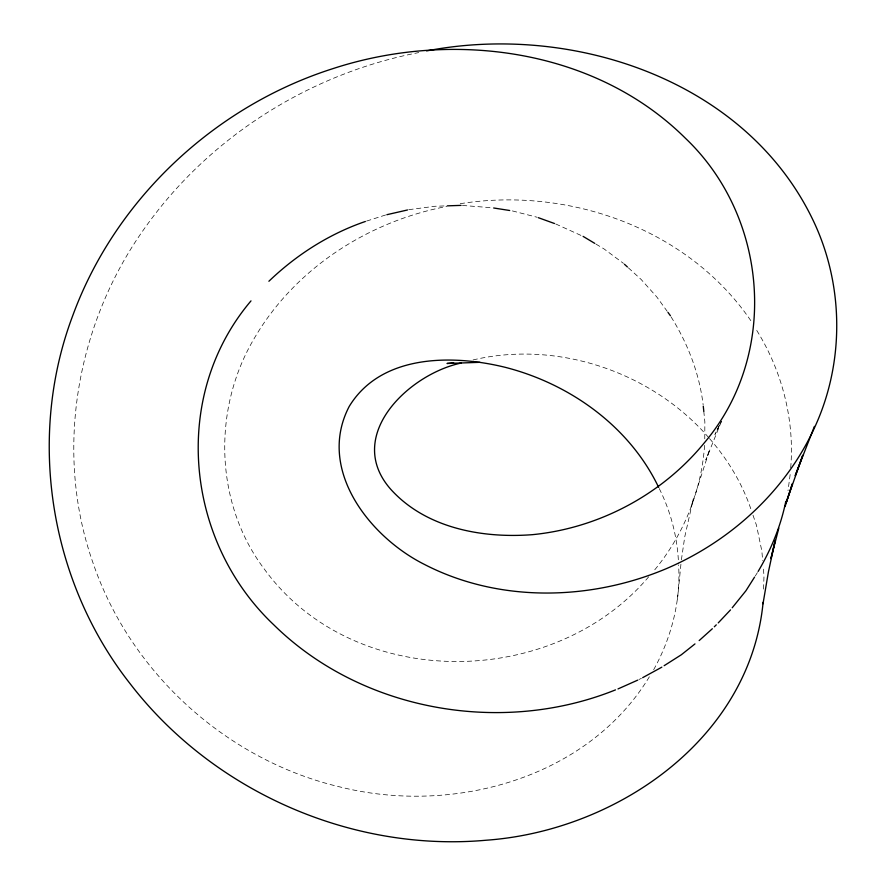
<?xml version="1.0" encoding="UTF-8"?>
<svg xmlns="http://www.w3.org/2000/svg" width="886" height="886" viewBox="0 0 886 886"><rect width="100%" height="100%" fill="white"/><g stroke="black" fill="none" stroke-linecap="round" stroke-linejoin="round"><path stroke-width="0.66" stroke-dasharray="4.43 3.32" d="M704.758 438.825L704.857 421.825L703.805 411.403M763.566 589.079L763.998 575.867L763.289 567.616M653.658 669.727C671.267 638.02 680.891 601.284 678.598 564.925M790.157 474.553L788.019 490.678M790.7 467.808C794.797 419.211 781.64 369.54 755.525 328.473M677.447 599.468L681.234 561.137M704.58 445.359C701.435 491.542 682.973 536.395 653.148 571.725M681.389 559.83L684.734 536.938L693.229 499.128L691.124 507.08L709.642 449.789L705.865 459.823L721.392 421.537M719.521 424.959L714.924 434.505L721.381 421.382M649.36 676.793C587.285 779.049 452.48 814.954 340.722 787.122C227.337 760.664 130.918 673.559 93.185 563.396C53.802 452.281 76.185 324.586 143.964 229.197C208.144 137.662 309.17 73.671 418.746 52.584M755.271 575.989L757.419 572.577M648.696 576.797C552.676 690.227 353.481 691.822 264.272 569.022C214.866 503.613 212.352 410.041 253.385 339.892C293.731 269.377 367.679 221.445 446.81 206.449M638.983 679.507L641.442 678.277M366.627 221.057L385.576 214.999M473.069 359.938C557.803 340.025 651.775 372.042 708.612 437.507M408.789 209.672L434.904 206.272L445.924 205.895M460.244 203.702C568.779 186.326 688.599 228.787 751.339 321.408M462.426 205.452L492.328 207.778M512.385 210.923L537.027 217.225M555.699 223.959L583.11 236.385M595.935 244.082L604.108 248.977L623.489 263.386M628.384 267.838L641.099 279.422L656.77 296.932L667.191 311.296M709.487 438.548C727.783 459.413 742.457 483.789 751.262 510.148M671.067 316.889C687.824 343.502 699.386 373.593 703.152 404.88M659.273 488.596C670.879 511.798 677.568 537.669 678.521 563.618M753 515.198L756.478 525.287L761.86 551.114L762.691 560.738"/><path stroke-width="1.33" d="M763.123 602.292C749.988 739.433 615.814 830.924 486.314 840.216C351.144 852.432 212.596 791.043 129.987 683.538C49.649 581.36 26.757 437.728 72.63 315.959C115.213 199.328 214.578 106.409 332.571 68.743C451.129 29.825 594.517 48.01 685.476 138.305C768.594 217.38 779.148 354.71 704.248 442.922C662.03 494.554 598.991 528.1 532.652 534.646C482.493 538.566 426.077 528.311 390.903 489.471C343.679 436.277 408.512 374.158 461.274 363.016M763.012 603.776L768.428 571.858L775.195 540.46M785.804 501.354C780.81 526.051 770.975 549.807 758.139 571.437M775.161 540.438L770.909 558.645L778.827 528.134M785.085 506.548L792.317 483.845L785.871 503.469L802.794 455.216L795.196 475.693L814.411 426.399M754.551 577.118L745.923 590.763L732.224 607.763M250.993 300.886C170.721 395.621 184.93 540.781 273.785 624.829C361.776 711.38 501.841 735.657 615.515 689.873M730.518 609.889L718.247 622.891M712.344 628.739L699.176 640.567M714.315 626.79L716.276 624.84M268.89 281.261C296.378 254.869 329.26 233.86 365.364 221.478M694.978 643.912L681.334 654.765L664.135 665.696M661.842 667.158L642.671 677.657M637.754 680.116L617.996 688.931M386.861 214.7L407.505 209.971M426.631 50.923C574.128 22.36 749.888 81.501 815.231 224.878C843.417 287.108 843.959 360.801 816.471 423.375C787.72 489.327 731.404 541.036 665.596 568.967C589.4 600.841 498.807 602.768 424.505 564.46C369.462 536.883 316.457 469.192 349.206 406.452C380.958 354.167 452.259 354.334 504.965 367.258C569.676 383.693 629.525 426.321 658.652 487.366M453.665 362.762L446.998 363.481L479.924 362.319M447.297 205.851L461.063 205.375M493.657 207.988L509.705 210.503M538.278 217.668L554.459 223.505M583.11 236.385L594.772 243.384M624.464 264.272L627.399 266.952M667.989 312.404L670.403 315.715M703.274 406.187L703.805 411.403"/></g></svg>
